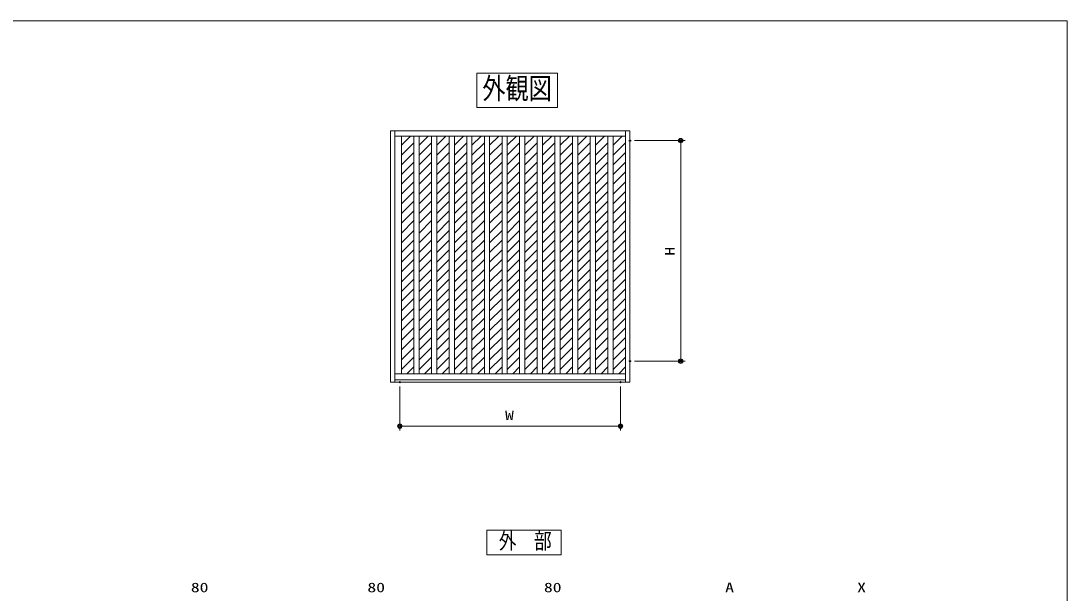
# Model space of a CAD drawing. Units: millimetres on the paper. Extents: x -395 to 395, y -281 to 281.
# Drawn here: x -78.8 to 395.3, y 21.6 to 281 of the extents above; entities that cross this region are included whole.
import ezdxf
from ezdxf.enums import TextEntityAlignment as Align

# ---------------------------------------------------------------- set-up
doc = ezdxf.new("R2010")
doc.units = ezdxf.units.MM
doc.header["$PDMODE"] = 32
doc.header["$PDSIZE"] = 0.5
for name, color, linetype, lineweight in [('0-2_USERZ', 3, 'Continuous', 9), ('0-3_F-1', 7, 'Continuous', 9), ('0-5_USER1', 4, 'Continuous', 9), ('0-7_0', 7, 'Continuous', 9), ('1-0_TEXT', 4, 'Continuous', 9)]:
    doc.layers.add(name, color=color, linetype=linetype, lineweight=lineweight)
doc.layers.add('0-8_DEFPOINTS', color=1, linetype='Continuous')
doc.styles.add('ＭＳ ゴシック', font='')
doc.styles.get('ＭＳ ゴシック').set_extended_font_data('MS Gothic')

# ---------------------------------------------------------------- blocks, each defined once
blk = doc.blocks.new('図枠')
at = {"layer": '0-3_F-1'}
blk.add_lwpolyline([(790.6, 0), (0, 0), (0, 562), (790.6, 562)], close=True, dxfattribs=at)
blk = doc.blocks.new('GAIBU_W')
at = {"layer": '0-5_USER1'}
blk.add_lwpolyline([(-16.8, -5.6), (16.8, -5.6), (16.8, 5.6), (-16.8, 5.6)], close=True, dxfattribs=at)
at = {"layer": '0-5_USER1', "style": 'ＭＳ ゴシック', "width": 0.8}
blk.add_text('外\u3000部', height=7.309, dxfattribs=at).set_placement((-11.4, -5.206), align=Align.BOTTOM_LEFT)
blk = doc.blocks.new('DOT1')
at = {"layer": '0-7_0'}
blk.add_line((0, 0), (-1, 0), dxfattribs=at)
for radius in [0.5, 0.325]:
    blk.add_circle((0, 0), radius, dxfattribs=at)

msp = doc.modelspace()

# ---------------------------------------------------------------- linework, layer by layer
at = {"layer": '0-2_USERZ'}
for p, q in [((93.619, 224.61), (97.733, 228.724)), ((101.619, 224.61), (105.733, 228.724)), ((109.619, 224.61), (113.733, 228.724)), ((117.619, 224.61), (121.733, 228.724)), ((125.619, 224.61), (129.733, 228.724)), ((133.619, 224.61), (137.733, 228.724)), ((141.619, 224.61), (145.733, 228.724)), ((149.619, 224.61), (153.733, 228.724)), ((157.619, 224.61), (161.733, 228.724)), ((165.619, 224.61), (169.733, 228.724)), ((173.619, 224.61), (177.733, 228.724)), ((181.619, 224.61), (185.733, 228.724)), ((189.619, 224.61), (193.733, 228.724)), ((93.619, 220.191), (99.219, 225.791)), ((101.619, 220.191), (107.219, 225.791)), ((109.619, 220.191), (115.219, 225.791)), ((117.619, 220.191), (123.219, 225.791)), ((125.619, 220.191), (131.219, 225.791)), ((133.619, 220.191), (139.219, 225.791)), ((141.619, 220.191), (147.219, 225.791)), ((149.619, 220.191), (155.219, 225.791)), ((157.619, 220.191), (163.219, 225.791)), ((165.619, 220.191), (171.219, 225.791)), ((173.619, 220.191), (179.219, 225.791)), ((181.619, 220.191), (187.219, 225.791)), ((189.619, 220.191), (195.219, 225.791)), ((199.219, 226.724), (222.192, 226.724)), ((220.192, 224.724), (220.192, 128.724)), ((93.619, 215.771), (99.219, 221.371)), ((101.619, 215.771), (107.219, 221.371)), ((109.619, 215.771), (115.219, 221.371)), ((117.619, 215.771), (123.219, 221.371)), ((125.619, 215.771), (131.219, 221.371)), ((133.619, 215.771), (139.219, 221.371)), ((141.619, 215.771), (147.219, 221.371)), ((149.619, 215.771), (155.219, 221.371)), ((157.619, 215.771), (163.219, 221.371)), ((165.619, 215.771), (171.219, 221.371)), ((173.619, 215.771), (179.219, 221.371)), ((181.619, 215.771), (187.219, 221.371)), ((189.619, 215.771), (195.219, 221.371)), ((93.619, 211.352), (99.219, 216.952)), ((101.619, 211.352), (107.219, 216.952)), ((109.619, 211.352), (115.219, 216.952)), ((117.619, 211.352), (123.219, 216.952)), ((125.619, 211.352), (131.219, 216.952)), ((133.619, 211.352), (139.219, 216.952)), ((141.619, 211.352), (147.219, 216.952)), ((149.619, 211.352), (155.219, 216.952)), ((157.619, 211.352), (163.219, 216.952)), ((165.619, 211.352), (171.219, 216.952)), ((173.619, 211.352), (179.219, 216.952)), ((181.619, 211.352), (187.219, 216.952)), ((189.619, 211.352), (195.219, 216.952)), ((93.619, 206.932), (99.219, 212.532)), ((101.619, 206.932), (107.219, 212.532)), ((109.619, 206.932), (115.219, 212.532)), ((117.619, 206.932), (123.219, 212.532)), ((125.619, 206.932), (131.219, 212.532)), ((133.619, 206.932), (139.219, 212.532)), ((141.619, 206.932), (147.219, 212.532)), ((149.619, 206.932), (155.219, 212.532)), ((157.619, 206.932), (163.219, 212.532)), ((165.619, 206.932), (171.219, 212.532)), ((173.619, 206.932), (179.219, 212.532)), ((181.619, 206.932), (187.219, 212.532)), ((189.619, 206.932), (195.219, 212.532)), ((93.619, 202.513), (99.219, 208.113)), ((101.619, 202.513), (107.219, 208.113)), ((109.619, 202.513), (115.219, 208.113)), ((117.619, 202.513), (123.219, 208.113)), ((125.619, 202.513), (131.219, 208.113)), ((133.619, 202.513), (139.219, 208.113)), ((141.619, 202.513), (147.219, 208.113)), ((149.619, 202.513), (155.219, 208.113)), ((157.619, 202.513), (163.219, 208.113)), ((165.619, 202.513), (171.219, 208.113)), ((173.619, 202.513), (179.219, 208.113)), ((181.619, 202.513), (187.219, 208.113)), ((189.619, 202.513), (195.219, 208.113)), ((93.619, 198.093), (99.219, 203.693)), ((93.619, 193.674), (99.219, 199.274)), ((101.619, 198.093), (107.219, 203.693)), ((101.619, 193.674), (107.219, 199.274)), ((109.619, 198.093), (115.219, 203.693)), ((109.619, 193.674), (115.219, 199.274)), ((117.619, 198.093), (123.219, 203.693)), ((117.619, 193.674), (123.219, 199.274)), ((125.619, 198.093), (131.219, 203.693)), ((125.619, 193.674), (131.219, 199.274)), ((133.619, 198.093), (139.219, 203.693)), ((133.619, 193.674), (139.219, 199.274)), ((141.619, 198.093), (147.219, 203.693)), ((141.619, 193.674), (147.219, 199.274)), ((149.619, 198.093), (155.219, 203.693)), ((149.619, 193.674), (155.219, 199.274)), ((157.619, 198.093), (163.219, 203.693)), ((157.619, 193.674), (163.219, 199.274)), ((165.619, 198.093), (171.219, 203.693)), ((165.619, 193.674), (171.219, 199.274)), ((173.619, 198.093), (179.219, 203.693)), ((173.619, 193.674), (179.219, 199.274)), ((181.619, 198.093), (187.219, 203.693)), ((181.619, 193.674), (187.219, 199.274)), ((189.619, 198.093), (195.219, 203.693)), ((189.619, 193.674), (195.219, 199.274)), ((93.619, 189.255), (99.219, 194.855)), ((101.619, 189.255), (107.219, 194.855)), ((109.619, 189.255), (115.219, 194.855)), ((117.619, 189.255), (123.219, 194.855)), ((125.619, 189.255), (131.219, 194.855)), ((133.619, 189.255), (139.219, 194.855)), ((141.619, 189.255), (147.219, 194.855)), ((149.619, 189.255), (155.219, 194.855)), ((157.619, 189.255), (163.219, 194.855)), ((165.619, 189.255), (171.219, 194.855)), ((173.619, 189.255), (179.219, 194.855)), ((181.619, 189.255), (187.219, 194.855)), ((189.619, 189.255), (195.219, 194.855)), ((93.619, 184.835), (99.219, 190.435)), ((101.619, 184.835), (107.219, 190.435)), ((109.619, 184.835), (115.219, 190.435)), ((117.619, 184.835), (123.219, 190.435)), ((125.619, 184.835), (131.219, 190.435)), ((133.619, 184.835), (139.219, 190.435)), ((141.619, 184.835), (147.219, 190.435)), ((149.619, 184.835), (155.219, 190.435)), ((157.619, 184.835), (163.219, 190.435)), ((165.619, 184.835), (171.219, 190.435)), ((173.619, 184.835), (179.219, 190.435)), ((181.619, 184.835), (187.219, 190.435)), ((189.619, 184.835), (195.219, 190.435)), ((93.619, 180.416), (99.219, 186.016)), ((101.619, 180.416), (107.219, 186.016)), ((109.619, 180.416), (115.219, 186.016)), ((117.619, 180.416), (123.219, 186.016)), ((125.619, 180.416), (131.219, 186.016)), ((133.619, 180.416), (139.219, 186.016)), ((141.619, 180.416), (147.219, 186.016)), ((149.619, 180.416), (155.219, 186.016)), ((157.619, 180.416), (163.219, 186.016)), ((165.619, 180.416), (171.219, 186.016)), ((173.619, 180.416), (179.219, 186.016)), ((181.619, 180.416), (187.219, 186.016)), ((189.619, 180.416), (195.219, 186.016)), ((93.619, 175.996), (99.219, 181.596)), ((101.619, 175.996), (107.219, 181.596)), ((109.619, 175.996), (115.219, 181.596)), ((117.619, 175.996), (123.219, 181.596)), ((125.619, 175.996), (131.219, 181.596)), ((133.619, 175.996), (139.219, 181.596)), ((141.619, 175.996), (147.219, 181.596)), ((149.619, 175.996), (155.219, 181.596)), ((157.619, 175.996), (163.219, 181.596)), ((165.619, 175.996), (171.219, 181.596)), ((173.619, 175.996), (179.219, 181.596)), ((181.619, 175.996), (187.219, 181.596)), ((189.619, 175.996), (195.219, 181.596)), ((93.619, 171.577), (99.219, 177.177)), ((101.619, 171.577), (107.219, 177.177)), ((109.619, 171.577), (115.219, 177.177)), ((117.619, 171.577), (123.219, 177.177)), ((125.619, 171.577), (131.219, 177.177)), ((133.619, 171.577), (139.219, 177.177)), ((141.619, 171.577), (147.219, 177.177)), ((149.619, 171.577), (155.219, 177.177)), ((157.619, 171.577), (163.219, 177.177)), ((165.619, 171.577), (171.219, 177.177)), ((173.619, 171.577), (179.219, 177.177)), ((181.619, 171.577), (187.219, 177.177)), ((189.619, 171.577), (195.219, 177.177)), ((93.619, 167.158), (99.219, 172.758)), ((101.619, 167.158), (107.219, 172.758)), ((109.619, 167.158), (115.219, 172.758)), ((117.619, 167.158), (123.219, 172.758)), ((125.619, 167.158), (131.219, 172.758)), ((133.619, 167.158), (139.219, 172.758)), ((141.619, 167.158), (147.219, 172.758)), ((149.619, 167.158), (155.219, 172.758)), ((157.619, 167.158), (163.219, 172.758)), ((165.619, 167.158), (171.219, 172.758)), ((173.619, 167.158), (179.219, 172.758)), ((181.619, 167.158), (187.219, 172.758)), ((189.619, 167.158), (195.219, 172.758)), ((93.619, 162.738), (99.219, 168.338)), ((101.619, 162.738), (107.219, 168.338)), ((109.619, 162.738), (115.219, 168.338)), ((117.619, 162.738), (123.219, 168.338)), ((125.619, 162.738), (131.219, 168.338)), ((133.619, 162.738), (139.219, 168.338)), ((141.619, 162.738), (147.219, 168.338)), ((149.619, 162.738), (155.219, 168.338)), ((157.619, 162.738), (163.219, 168.338)), ((165.619, 162.738), (171.219, 168.338)), ((173.619, 162.738), (179.219, 168.338)), ((181.619, 162.738), (187.219, 168.338)), ((189.619, 162.738), (195.219, 168.338)), ((93.619, 158.319), (99.219, 163.919)), ((101.619, 158.319), (107.219, 163.919)), ((109.619, 158.319), (115.219, 163.919)), ((117.619, 158.319), (123.219, 163.919)), ((125.619, 158.319), (131.219, 163.919)), ((133.619, 158.319), (139.219, 163.919)), ((141.619, 158.319), (147.219, 163.919)), ((149.619, 158.319), (155.219, 163.919)), ((157.619, 158.319), (163.219, 163.919)), ((165.619, 158.319), (171.219, 163.919)), ((173.619, 158.319), (179.219, 163.919)), ((181.619, 158.319), (187.219, 163.919)), ((189.619, 158.319), (195.219, 163.919)), ((93.619, 153.899), (99.219, 159.499)), ((101.619, 153.899), (107.219, 159.499)), ((109.619, 153.899), (115.219, 159.499)), ((117.619, 153.899), (123.219, 159.499)), ((125.619, 153.899), (131.219, 159.499)), ((133.619, 153.899), (139.219, 159.499)), ((141.619, 153.899), (147.219, 159.499)), ((149.619, 153.899), (155.219, 159.499)), ((157.619, 153.899), (163.219, 159.499)), ((165.619, 153.899), (171.219, 159.499)), ((173.619, 153.899), (179.219, 159.499)), ((181.619, 153.899), (187.219, 159.499)), ((189.619, 153.899), (195.219, 159.499)), ((93.619, 149.48), (99.219, 155.08)), ((101.619, 149.48), (107.219, 155.08)), ((109.619, 149.48), (115.219, 155.08)), ((117.619, 149.48), (123.219, 155.08)), ((125.619, 149.48), (131.219, 155.08)), ((133.619, 149.48), (139.219, 155.08)), ((141.619, 149.48), (147.219, 155.08)), ((149.619, 149.48), (155.219, 155.08)), ((157.619, 149.48), (163.219, 155.08)), ((165.619, 149.48), (171.219, 155.08)), ((173.619, 149.48), (179.219, 155.08)), ((181.619, 149.48), (187.219, 155.08)), ((189.619, 149.48), (195.219, 155.08)), ((93.619, 145.06), (99.219, 150.66)), ((101.619, 145.06), (107.219, 150.66)), ((109.619, 145.06), (115.219, 150.66)), ((117.619, 145.06), (123.219, 150.66)), ((125.619, 145.06), (131.219, 150.66)), ((133.619, 145.06), (139.219, 150.66)), ((141.619, 145.06), (147.219, 150.66)), ((149.619, 145.06), (155.219, 150.66)), ((157.619, 145.06), (163.219, 150.66)), ((165.619, 145.06), (171.219, 150.66)), ((173.619, 145.06), (179.219, 150.66)), ((181.619, 145.06), (187.219, 150.66)), ((189.619, 145.06), (195.219, 150.66)), ((93.619, 140.641), (99.219, 146.241)), ((101.619, 140.641), (107.219, 146.241)), ((109.619, 140.641), (115.219, 146.241)), ((117.619, 140.641), (123.219, 146.241)), ((125.619, 140.641), (131.219, 146.241)), ((133.619, 140.641), (139.219, 146.241)), ((141.619, 140.641), (147.219, 146.241)), ((149.619, 140.641), (155.219, 146.241)), ((157.619, 140.641), (163.219, 146.241)), ((165.619, 140.641), (171.219, 146.241)), ((173.619, 140.641), (179.219, 146.241)), ((181.619, 140.641), (187.219, 146.241)), ((189.619, 140.641), (195.219, 146.241)), ((93.619, 136.222), (99.219, 141.822)), ((101.619, 136.222), (107.219, 141.822)), ((109.619, 136.222), (115.219, 141.822)), ((117.619, 136.222), (123.219, 141.822)), ((125.619, 136.222), (131.219, 141.822)), ((133.619, 136.222), (139.219, 141.822)), ((141.619, 136.222), (147.219, 141.822)), ((149.619, 136.222), (155.219, 141.822)), ((157.619, 136.222), (163.219, 141.822)), ((165.619, 136.222), (171.219, 141.822)), ((173.619, 136.222), (179.219, 141.822)), ((181.619, 136.222), (187.219, 141.822)), ((189.619, 136.222), (195.219, 141.822)), ((93.619, 131.802), (99.219, 137.402)), ((93.619, 127.383), (99.219, 132.983)), ((101.619, 131.802), (107.219, 137.402)), ((101.619, 127.383), (107.219, 132.983)), ((109.619, 131.802), (115.219, 137.402)), ((109.619, 127.383), (115.219, 132.983)), ((117.619, 131.802), (123.219, 137.402)), ((117.619, 127.383), (123.219, 132.983)), ((125.619, 131.802), (131.219, 137.402)), ((125.619, 127.383), (131.219, 132.983)), ((133.619, 131.802), (139.219, 137.402)), ((133.619, 127.383), (139.219, 132.983)), ((141.619, 131.802), (147.219, 137.402)), ((141.619, 127.383), (147.219, 132.983)), ((149.619, 131.802), (155.219, 137.402)), ((149.619, 127.383), (155.219, 132.983)), ((157.619, 131.802), (163.219, 137.402)), ((157.619, 127.383), (163.219, 132.983)), ((165.619, 131.802), (171.219, 137.402)), ((165.619, 127.383), (171.219, 132.983)), ((173.619, 131.802), (179.219, 137.402)), ((173.619, 127.383), (179.219, 132.983)), ((181.619, 131.802), (187.219, 137.402)), ((181.619, 127.383), (187.219, 132.983)), ((189.619, 131.802), (195.219, 137.402)), ((189.619, 127.383), (195.219, 132.983)), ((93.619, 122.963), (99.219, 128.563)), ((101.619, 122.963), (107.219, 128.563)), ((109.619, 122.963), (115.219, 128.563)), ((117.619, 122.963), (123.219, 128.563)), ((125.619, 122.963), (131.219, 128.563)), ((133.619, 122.963), (139.219, 128.563)), ((141.619, 122.963), (147.219, 128.563)), ((149.619, 122.963), (155.219, 128.563)), ((157.619, 122.963), (163.219, 128.563)), ((165.619, 122.963), (171.219, 128.563)), ((173.619, 122.963), (179.219, 128.563)), ((181.619, 122.963), (187.219, 128.563)), ((189.619, 122.963), (195.219, 128.563)), ((96.099, 121.024), (99.219, 124.144)), ((104.099, 121.024), (107.219, 124.144)), ((112.099, 121.024), (115.219, 124.144)), ((120.099, 121.024), (123.219, 124.144)), ((128.099, 121.024), (131.219, 124.144)), ((136.099, 121.024), (139.219, 124.144)), ((144.099, 121.024), (147.219, 124.144)), ((152.099, 121.024), (155.219, 124.144)), ((160.099, 121.024), (163.219, 124.144)), ((168.099, 121.024), (171.219, 124.144)), ((176.099, 121.024), (179.219, 124.144)), ((184.099, 121.024), (187.219, 124.144)), ((192.099, 121.024), (195.219, 124.144)), ((199.219, 126.724), (222.192, 126.724)), ((92.919, 115.224), (92.919, 95.303)), ((192.919, 115.224), (192.919, 95.303)), ((94.919, 97.303), (190.919, 97.303))]:
    msp.add_line(p, q, dxfattribs=at)
at = {"layer": '0-2_USERZ', "color": 4}
msp.add_line((195.219, 121.024), (90.619, 121.024), dxfattribs=at)
for points in [[(88.619, 117.224), (90.619, 117.224), (90.619, 231.224), (88.619, 231.224)], [(90.619, 228.724), (195.219, 228.724), (195.219, 231.224), (90.619, 231.224)], [(195.219, 117.224), (197.219, 117.224), (197.219, 231.224), (195.219, 231.224)], [(90.619, 117.224), (195.219, 117.224), (195.219, 118.224), (90.619, 118.224)]]:
    msp.add_lwpolyline(points, close=True, dxfattribs=at)
at = {"layer": '0-2_USERZ'}
for points in [[(93.619, 121.024), (99.219, 121.024), (99.219, 228.724), (93.619, 228.724)], [(93.619, 121.024), (99.219, 121.024), (99.219, 228.724), (93.619, 228.724)], [(101.619, 121.024), (107.219, 121.024), (107.219, 228.724), (101.619, 228.724)], [(101.619, 121.024), (107.219, 121.024), (107.219, 228.724), (101.619, 228.724)], [(109.619, 121.024), (115.219, 121.024), (115.219, 228.724), (109.619, 228.724)], [(109.619, 121.024), (115.219, 121.024), (115.219, 228.724), (109.619, 228.724)], [(117.619, 121.024), (123.219, 121.024), (123.219, 228.724), (117.619, 228.724)], [(117.619, 121.024), (123.219, 121.024), (123.219, 228.724), (117.619, 228.724)], [(125.619, 121.024), (131.219, 121.024), (131.219, 228.724), (125.619, 228.724)], [(125.619, 121.024), (131.219, 121.024), (131.219, 228.724), (125.619, 228.724)], [(133.619, 121.024), (139.219, 121.024), (139.219, 228.724), (133.619, 228.724)], [(133.619, 121.024), (139.219, 121.024), (139.219, 228.724), (133.619, 228.724)], [(141.619, 121.024), (147.219, 121.024), (147.219, 228.724), (141.619, 228.724)], [(141.619, 121.024), (147.219, 121.024), (147.219, 228.724), (141.619, 228.724)], [(149.619, 121.024), (155.219, 121.024), (155.219, 228.724), (149.619, 228.724)], [(149.619, 121.024), (155.219, 121.024), (155.219, 228.724), (149.619, 228.724)], [(157.619, 121.024), (163.219, 121.024), (163.219, 228.724), (157.619, 228.724)], [(157.619, 121.024), (163.219, 121.024), (163.219, 228.724), (157.619, 228.724)], [(165.619, 121.024), (171.219, 121.024), (171.219, 228.724), (165.619, 228.724)], [(165.619, 121.024), (171.219, 121.024), (171.219, 228.724), (165.619, 228.724)], [(173.619, 121.024), (179.219, 121.024), (179.219, 228.724), (173.619, 228.724)], [(173.619, 121.024), (179.219, 121.024), (179.219, 228.724), (173.619, 228.724)], [(181.619, 121.024), (187.219, 121.024), (187.219, 228.724), (181.619, 228.724)], [(181.619, 121.024), (187.219, 121.024), (187.219, 228.724), (181.619, 228.724)], [(189.619, 121.024), (195.219, 121.024), (195.219, 228.724), (189.619, 228.724)], [(189.619, 121.024), (195.219, 121.024), (195.219, 228.724), (189.619, 228.724)]]:
    msp.add_lwpolyline(points, close=True, dxfattribs=at)
at = {"layer": '0-8_DEFPOINTS'}
for p in [(197.219, 226.724), (197.219, 126.724), (220.192, 126.724), (92.919, 117.224), (192.919, 117.224), (192.919, 97.303)]:
    msp.add_point(p, dxfattribs=at)
at = {"layer": '1-0_TEXT'}
msp.add_lwpolyline([(127.875, 241.726), (164.428, 241.726), (164.428, 257.318), (127.875, 257.318)], close=True, dxfattribs=at)

# ---------------------------------------------------------------- block references
at = {"layer": '0-2_USERZ'}
msp.add_blockref('図枠', (-395.319, -280.995), dxfattribs=at)
at = {"layer": '0-2_USERZ', "xscale": 2, "yscale": 2}
for p, rotation in [((220.192, 226.724), 90), ((220.192, 126.724), 270), ((92.919, 97.303), 180)]:
    msp.add_blockref('DOT1', p, dxfattribs=dict(at, rotation=rotation))
msp.add_blockref('DOT1', (192.919, 97.303), dxfattribs=at)
at = {"layer": '0-5_USER1'}
msp.add_blockref('GAIBU_W', (149.201, 44.559), dxfattribs=at)

# ---------------------------------------------------------------- texts
at = {"layer": '0-2_USERZ', "style": 'ＭＳ ゴシック', "width": 1.35}
msp.add_text('H', height=4.333, rotation=90, dxfattribs=at).set_placement((218.775, 174.603), align=Align.BOTTOM_LEFT)
for s, p in [('W', (140.605, 98.72)), ('80', (-1.768, 20.664)), ('80', (78.232, 20.664)), ('80', (158.232, 20.664)), ('A', (240.354, 20.664)), ('X', (300.161, 20.664))]:
    msp.add_text(s, height=4.333, dxfattribs=at).set_placement(p, align=Align.BOTTOM_LEFT)
at = {"layer": '1-0_TEXT', "style": 'ＭＳ ゴシック', "width": 0.8}
msp.add_text('外観図', height=9.621, dxfattribs=at).set_placement((130.303, 242.723), align=Align.BOTTOM_LEFT)

doc.saveas('drawing.dxf')
